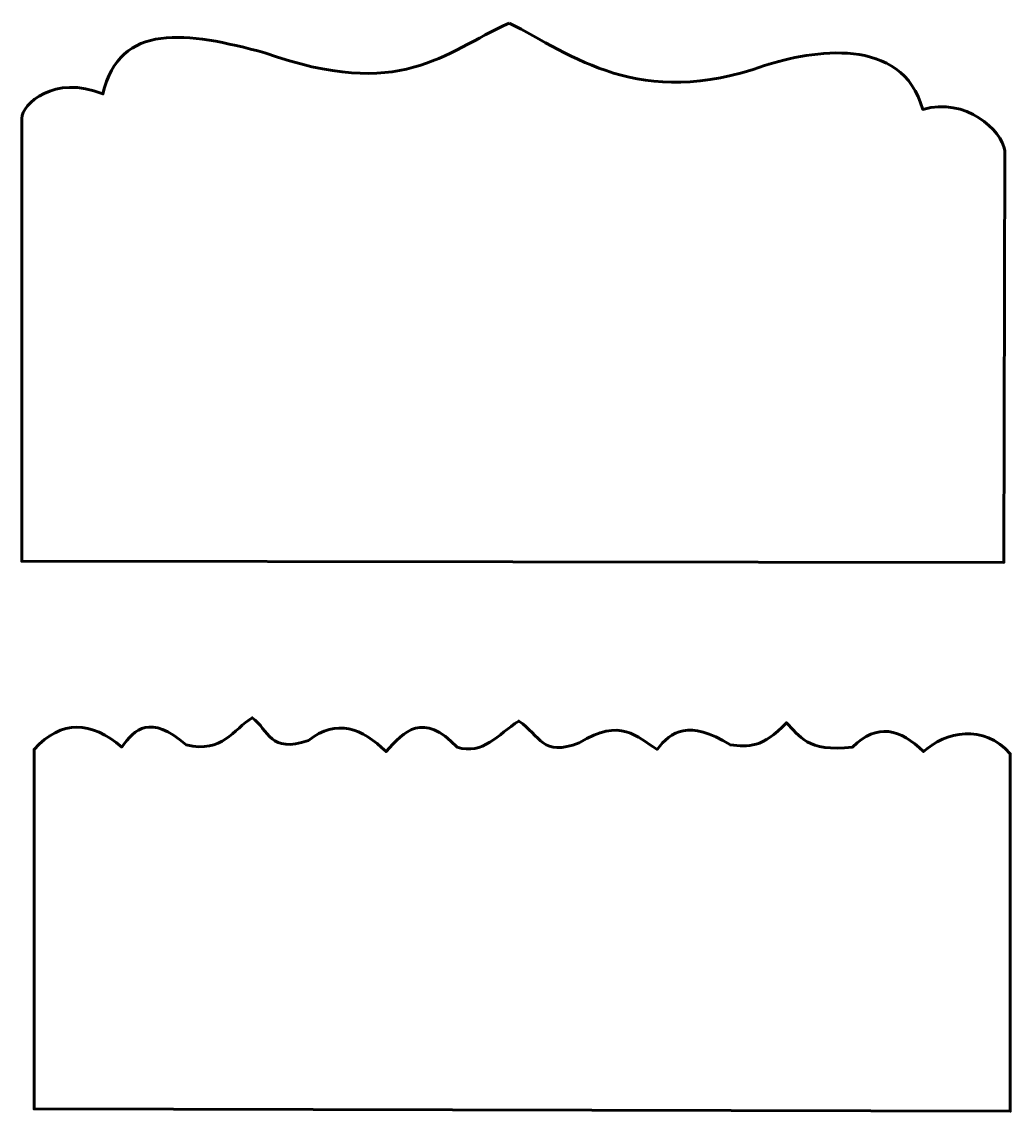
# Model space of a CAD drawing. Header units: centimetres. Extents: x -7.2 to 7.2, y -8 to 8.
import ezdxf

# ---------------------------------------------------------------- set-up
doc = ezdxf.new("R2010")
doc.units = ezdxf.units.CM
doc.header["$MEASUREMENT"] = 0
doc.layers.add('Layer 1', color=7, linetype='Continuous')

msp = doc.modelspace()

# ---------------------------------------------------------------- linework, layer by layer
at = {"layer": 'Layer 1', "color": 146, "lineweight": 60}
msp.add_open_spline([(-0.09787, 7.9814), (-1.07461, 7.5388), (-1.67779, 6.83686), (-3.68036, 7.54319), (-3.68036, 7.54319), (-4.82434, 7.8562), (-5.81256, 7.99949), (-6.05635, 6.94078), (-6.05635, 6.94078), (-6.76936, 7.23339), (-7.24558, 6.78649), (-7.24558, 6.5816), (-7.24558, 6.5816), (-7.24558, 6.5816), (-7.24558, 0.08504), (-7.24558, 0.08504), (-7.24558, 0.08504), (-7.24558, 0.08504), (7.15233, 0.0694), (7.15233, 0.0694), (7.15233, 0.0694), (7.15233, 0.0694), (7.16861, 6.10943), (7.16861, 6.10943), (7.16861, 6.10943), (7.12393, 6.40462), (6.59307, 6.90118), (5.9631, 6.71284), (5.9631, 6.71284), (5.66156, 7.81403), (4.32985, 7.5755), (3.64495, 7.35815), (3.64495, 7.35815), (1.81366, 6.70598), (0.82214, 7.50809), (-0.09787, 7.9814)], degree=3, knots=[0, 0, 0, 0, 0.1, 0.1, 0.1, 0.1, 0.2, 0.2, 0.2, 0.2, 0.3, 0.3, 0.3, 0.3, 0.4, 0.4, 0.4, 0.4, 0.5, 0.5, 0.5, 0.5, 0.6, 0.6, 0.6, 0.6, 0.7, 0.7, 0.7, 0.7, 0.8, 0.8, 0.8, 0.8, 1, 1, 1, 1], dxfattribs=at)
at = {"layer": 'Layer 1', "color": 252, "lineweight": 60}
msp.add_open_spline([(-7.06592, -2.67361), (-6.65981, -2.23262), (-6.22919, -2.25742), (-5.77968, -2.64105), (-5.77968, -2.64105), (-5.58472, -2.37559), (-5.37105, -2.14987), (-4.83535, -2.60849), (-4.83535, -2.60849), (-4.29566, -2.73608), (-4.14766, -2.38041), (-3.8666, -2.20959), (-3.8666, -2.20959), (-3.62212, -2.39114), (-3.60864, -2.73857), (-3.04438, -2.54336), (-3.04438, -2.54336), (-2.62744, -2.21489), (-2.25677, -2.36457), (-1.90467, -2.70618), (-1.90467, -2.70618), (-1.63673, -2.40298), (-1.36412, -2.11631), (-0.86265, -2.64105), (-0.86265, -2.64105), (-0.47816, -2.7629), (-0.2691, -2.45399), (0.04098, -2.25843), (0.04098, -2.25843), (0.36213, -2.47161), (0.37846, -2.79192), (0.92833, -2.57592), (0.92833, -2.57592), (1.53621, -2.19812), (1.77069, -2.49245), (2.06804, -2.67361), (2.06804, -2.67361), (2.27609, -2.41038), (2.52786, -2.22813), (3.14262, -2.60848), (3.14262, -2.60848), (3.40761, -2.63331), (3.61514, -2.66038), (3.96484, -2.28285), (3.96484, -2.28285), (4.16063, -2.4741), (4.26147, -2.71903), (4.93359, -2.64105), (4.93359, -2.64105), (5.29291, -2.27952), (5.63795, -2.37467), (5.97561, -2.70618), (5.97561, -2.70618), (6.29068, -2.41456), (6.85678, -2.29322), (7.24557, -2.73874), (7.24557, -2.73874), (7.24557, -2.73874), (7.24557, -7.98141), (7.24557, -7.98141), (7.24557, -7.98141), (7.24557, -7.98141), (-7.06594, -7.94885), (-7.06594, -7.94885), (-7.06594, -7.94885), (-7.06594, -7.94885), (-7.06594, -2.67362), (-7.06594, -2.67362), (-7.06594, -2.67362), (-7.06594, -2.67362), (-7.06592, -2.67361), (-7.06592, -2.67361)], degree=3, knots=[0, 0, 0, 0, 0.05263158, 0.05263158, 0.05263158, 0.05263158, 0.10526316, 0.10526316, 0.10526316, 0.10526316, 0.15789474, 0.15789474, 0.15789474, 0.15789474, 0.21052632, 0.21052632, 0.21052632, 0.21052632, 0.26315789, 0.26315789, 0.26315789, 0.26315789, 0.31578947, 0.31578947, 0.31578947, 0.31578947, 0.36842105, 0.36842105, 0.36842105, 0.36842105, 0.42105263, 0.42105263, 0.42105263, 0.42105263, 0.47368421, 0.47368421, 0.47368421, 0.47368421, 0.52631579, 0.52631579, 0.52631579, 0.52631579, 0.57894737, 0.57894737, 0.57894737, 0.57894737, 0.63157895, 0.63157895, 0.63157895, 0.63157895, 0.68421053, 0.68421053, 0.68421053, 0.68421053, 0.73684211, 0.73684211, 0.73684211, 0.73684211, 0.78947368, 0.78947368, 0.78947368, 0.78947368, 0.84210526, 0.84210526, 0.84210526, 0.84210526, 0.89473684, 0.89473684, 0.89473684, 0.89473684, 1, 1, 1, 1], dxfattribs=at)

doc.saveas('drawing.dxf')
